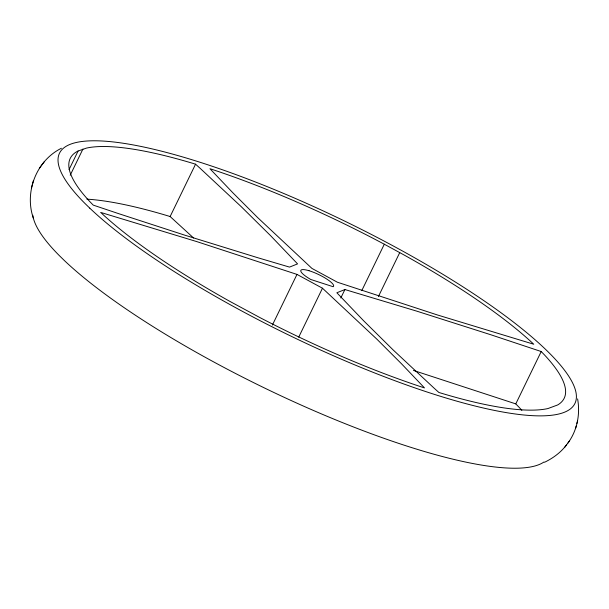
<?xml version="1.0" encoding="UTF-8"?>
<svg xmlns="http://www.w3.org/2000/svg" width="609" height="609" viewBox="0 0 609 609"><rect width="100%" height="100%" fill="white"/><g stroke="black" fill="none" stroke-linecap="round" stroke-linejoin="round"><path stroke-width="0.91" d="M61.433 148.246C36.274 160.639 24.162 192.2 33.442 218.456M567.976 442.979C577.241 430.51 580.354 414.067 577.606 398.887M33.48 180.371L31.386 188.25M575.52 428.629L576.259 425.912M576.883 423.453L577.614 420.75M69.068 169.599L78.089 151.017L86.478 148.094A274.56 60.831 25.9 0 1 193.533 163.562L195.558 164.186L200.338 168.503L241.316 206.748L270.602 235.691L297.573 263.887L289.519 267.107L257.797 257.729L184.908 235.211L118.489 213.599L93.215 205.111L90.033 201.823A274.56 60.831 25.9 0 1 76.764 151.687L78.089 151.017M70.218 175.217L82.931 149.038M193.586 237.997L170.132 216.545L195.558 164.186M272.383 325.077L296.986 274.408L322.473 288.217L376.834 339.129L401.521 363.801L424.496 387.918L422.425 387.248A274.56 60.831 25.9 0 1 259.898 317.578L230.057 301.493A274.56 60.831 25.9 0 1 104.421 215.875L100.683 212.412L197.095 241.704L296.986 274.408M298.692 337.196L322.473 288.217M340.804 297.984L344.907 289.541L416.868 311.184L490.854 334.767L541.211 351.53L544.385 354.826A274.56 60.831 25.9 0 1 557.661 404.955L547.948 408.548A274.56 60.831 25.9 0 1 440.886 393.079L438.868 392.455L434.088 388.139L393.102 349.893L363.817 320.951L336.853 292.762L344.907 289.541M361.754 290.66L384.309 244.217L374.527 239.063A274.56 60.831 25.9 0 0 211.993 169.393L209.93 168.723L232.904 192.84L257.584 217.512L311.945 268.424L337.432 282.241L437.331 314.937L533.743 344.23L530.005 340.766A274.56 60.831 25.9 0 0 404.368 255.148L384.309 244.217M378.417 296.507L399.74 252.598M521.867 410.359A274.56 60.831 25.9 0 0 518.967 407.177L515.785 403.889L541.211 351.53M44.244 161.766L39.349 168.282M544.583 462.261C552.995 458.196 560.798 452.502 566.423 444.989M564.756 447.234L569.651 440.718M170.132 216.545L168.114 215.921A274.56 60.831 25.9 0 0 86.889 199.143M413.442 370.417L515.785 403.889M543.997 461.987A286.489 63.473 25.9 0 1 326.34 415.977A286.489 63.473 25.9 0 1 64.341 260.507L59.332 255.613A286.489 63.473 25.9 0 1 32.787 215.221M309.014 270.716L308.42 270.541A18.201 4.035 25.9 0 0 302.445 273.555L302.757 273.86A18.201 4.035 25.9 0 0 310.796 279.493L333.153 286.717A18.201 4.035 25.9 0 0 331.981 283.094L331.661 282.782A18.201 4.035 25.9 0 0 309.014 270.716M89.767 208.149L84.758 203.254A286.489 63.473 25.9 0 1 330.504 214.33A286.489 63.473 25.9 0 1 536.689 415.825A286.489 63.473 25.9 0 1 89.767 208.149"/></g></svg>
